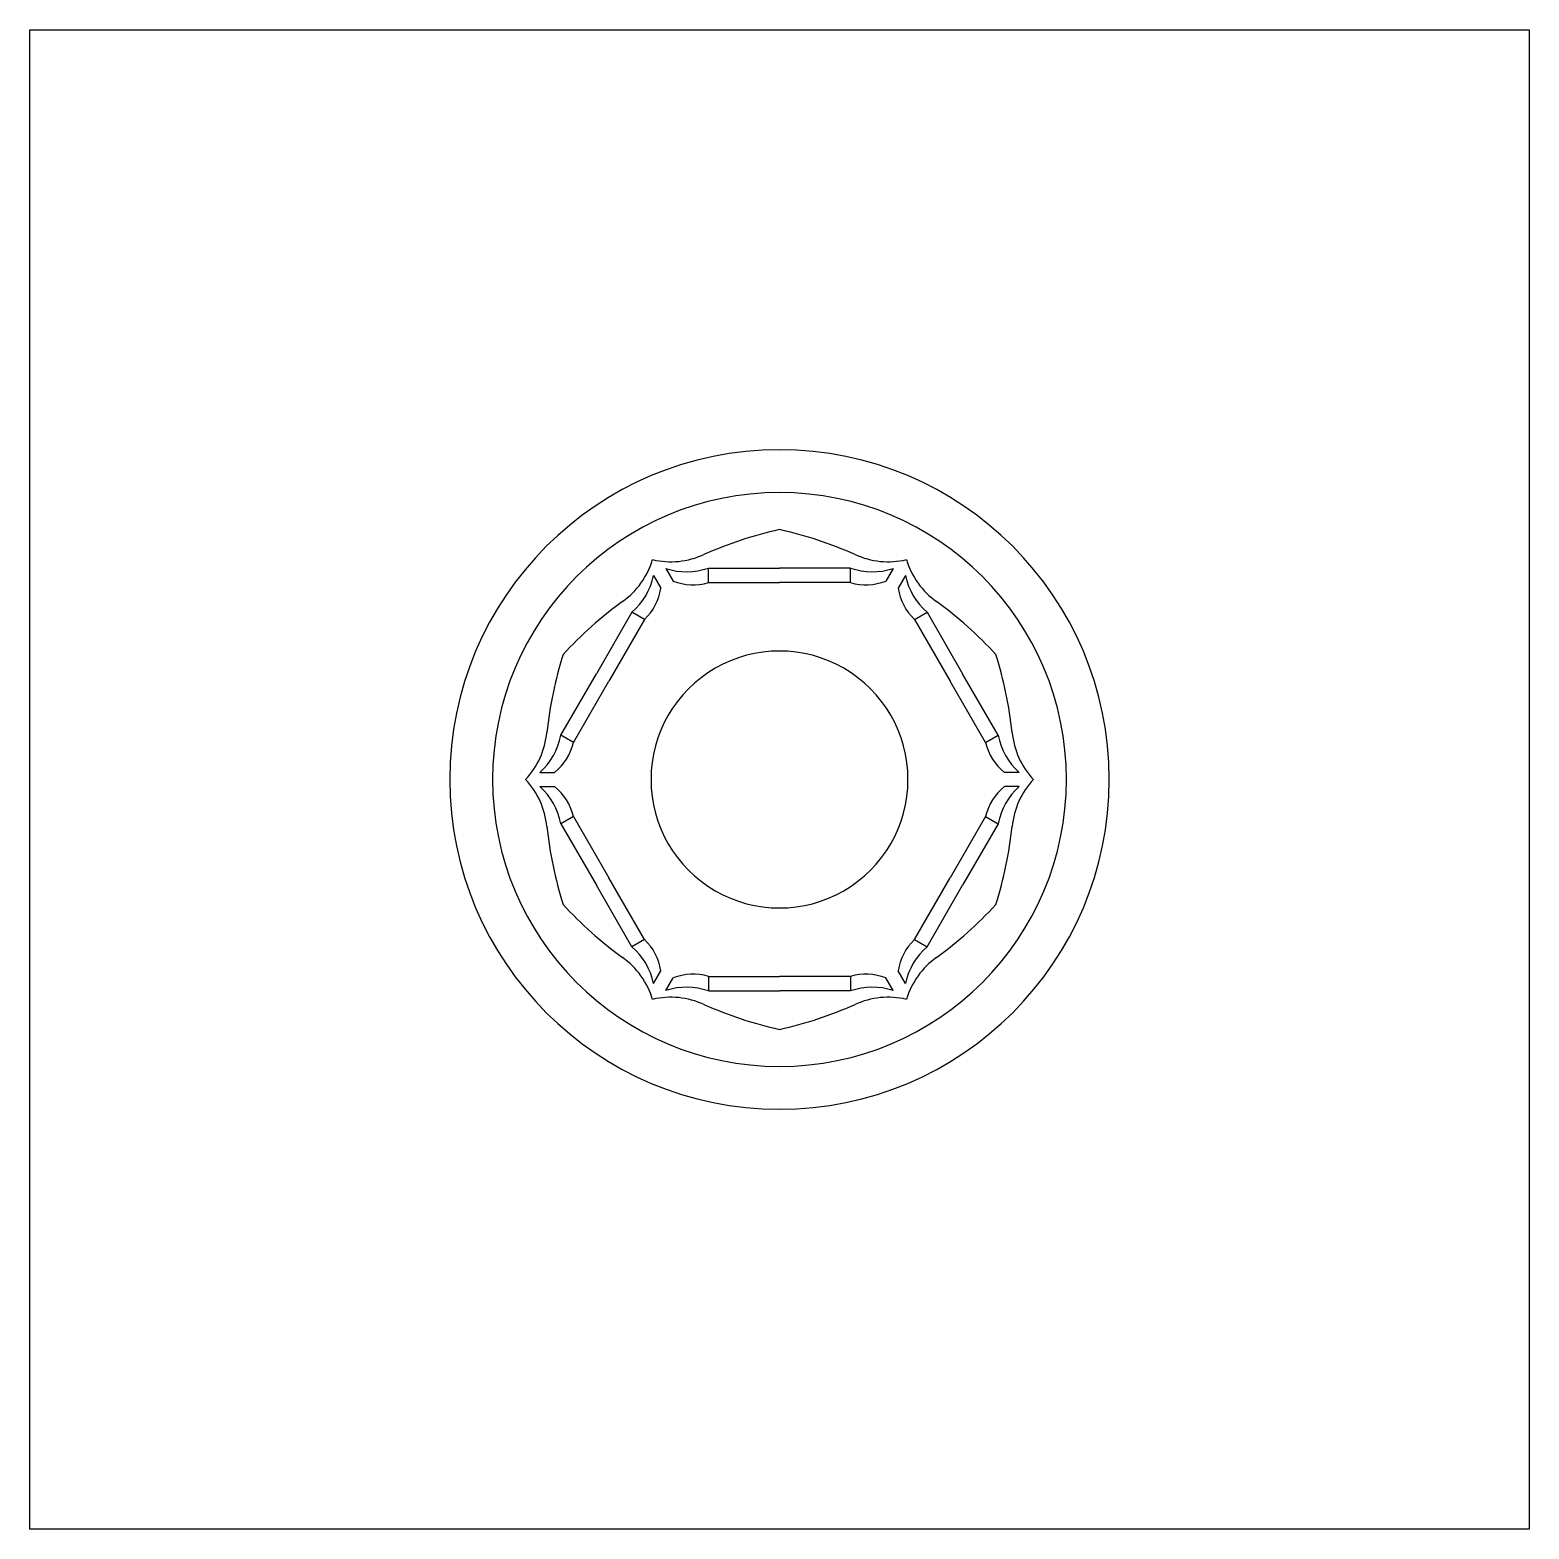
# Model space of a CAD drawing. Extents: x -52 to 52, y -52 to 52.
import ezdxf

# ---------------------------------------------------------------- set-up
doc = ezdxf.new("R2010")
doc.units = 0
doc.layers.add('default', color=7, linetype='CONTINUOUS')

msp = doc.modelspace()

# ---------------------------------------------------------------- linework, layer by layer
at = {"layer": 'default'}
for p, q in [((-52.5, -52.5), (-52.5, 52.5)), ((-52.5, 52.5), (52.5, 52.5)), ((52.5, 52.5), (52.5, -52.5)), ((-7.957298, 14.782444), (-7.446376, 13.897501)), ((-4.9742, 14.812567), (0, 14.812567)), ((-4.9742, 13.790724), (-4.9742, 14.812567)), ((4.9742, 14.812567), (0, 14.812567)), ((4.9742, 13.790724), (4.9742, 14.812567)), ((7.957298, 14.782444), (7.446376, 13.897501)), ((-8.823323, 14.282444), (-8.312401, 13.397501)), ((-4.9742, 13.790724), (0, 13.790724)), ((4.9742, 13.790724), (0, 13.790724)), ((8.823323, 14.282444), (8.312401, 13.397501)), ((-10.34096, 11.714067), (-12.82806, 7.406284)), ((-9.456017, 11.203145), (-10.34096, 11.714067)), ((9.456017, 11.203145), (10.34096, 11.714067)), ((10.34096, 11.714067), (12.82806, 7.406284)), ((-9.456017, 11.203145), (-11.943117, 6.895362)), ((9.456017, 11.203145), (11.943117, 6.895362)), ((-15.31516, 3.0985), (-12.82806, 7.406284)), ((15.31516, 3.0985), (12.82806, 7.406284)), ((-14.430217, 2.587578), (-11.943117, 6.895362)), ((14.430217, 2.587578), (11.943117, 6.895362)), ((-14.430217, 2.587578), (-15.31516, 3.0985)), ((14.430217, 2.587578), (15.31516, 3.0985)), ((-16.780621, 0.5), (-15.758777, 0.5)), ((16.780621, 0.5), (15.758777, 0.5)), ((-16.780621, -0.5), (-15.758777, -0.5)), ((16.780621, -0.5), (15.758777, -0.5)), ((-14.430217, -2.587578), (-15.31516, -3.0985)), ((-15.31516, -3.0985), (-12.82806, -7.406284)), ((-14.430217, -2.587578), (-11.943117, -6.895362)), ((14.430217, -2.587578), (11.943117, -6.895362)), ((15.31516, -3.0985), (12.82806, -7.406284)), ((14.430217, -2.587578), (15.31516, -3.0985)), ((-9.456017, -11.203145), (-11.943117, -6.895362)), ((9.456017, -11.203145), (11.943117, -6.895362)), ((-10.34096, -11.714067), (-12.82806, -7.406284)), ((10.34096, -11.714067), (12.82806, -7.406284)), ((-9.456017, -11.203145), (-10.34096, -11.714067)), ((9.456017, -11.203145), (10.34096, -11.714067)), ((-8.823323, -14.282444), (-8.312401, -13.397501)), ((8.823323, -14.282444), (8.312401, -13.397501)), ((-7.957298, -14.782444), (-7.446376, -13.897501)), ((-4.9742, -13.790724), (0, -13.790724)), ((-4.9742, -13.790724), (-4.9742, -14.812567)), ((4.9742, -13.790724), (0, -13.790724)), ((4.9742, -13.790724), (4.9742, -14.812567)), ((7.957298, -14.782444), (7.446376, -13.897501)), ((-4.9742, -14.812567), (0, -14.812567)), ((4.9742, -14.812567), (0, -14.812567)), ((52.5, -52.5), (-52.5, -52.5))]:
    msp.add_line(p, q, dxfattribs=at)
for centre, radius, start, end in [((0, 0), 23.1, 0, 180), ((0, 0), 20.1, 0, 180), ((6.017793, -9.73136), 27.888363, 102.461381, 113.926063), ((-6.017793, -9.73136), 27.888363, 66.073937, 77.538619), ((-7.621475, 20.846373), 5.59371, 256.889338, 294.604298), ((7.621475, 20.846373), 5.59371, 245.395702, 283.110662), ((-14.242751, 17.023577), 5.59371, 305.395702, 343.110662), ((-6.509847, 19.164537), 4.614959, 251.721073, 289.436032), ((6.509847, 19.164537), 4.614959, 250.563968, 288.278927), ((14.242751, 17.023577), 5.59371, 196.889338, 234.604298), ((-13.342052, 15.219961), 4.614959, 310.563968, 348.278927), ((-6.053973, 17.463192), 3.827915, 248.669348, 286.384308), ((6.053973, 17.463192), 3.827915, 253.615692, 291.330652), ((13.342052, 15.219961), 4.614959, 191.721073, 229.436032), ((-12.096582, 13.974491), 3.827915, 313.615692, 351.330652), ((12.096582, 13.974491), 3.827915, 188.669348, 226.384308), ((5.418708, -10.077242), 27.888363, 126.073937, 137.538619), ((-5.418708, -10.077242), 27.888363, 42.461381, 53.926063), ((11.436502, 0.345882), 27.888363, 162.461381, 173.926063), ((0, 0), 9, 60, 120), ((-11.436502, 0.345882), 27.888363, 6.073937, 17.538619), ((0, 0), 9, 120, 180), ((0, 0), 9, 0, 60), ((-21.864226, 3.822796), 5.59371, 316.889338, 354.604298), ((21.864226, 3.822796), 5.59371, 185.395702, 223.110662), ((-19.851899, 3.944575), 4.614959, 311.721073, 349.436032), ((-18.150555, 3.488702), 3.827915, 308.669348, 346.384308), ((18.150555, 3.488702), 3.827915, 193.615692, 231.330652), ((19.851899, 3.944575), 4.614959, 190.563968, 228.278927), ((0, 0), 23.1, 180, 0), ((0, 0), 20.1, 180, 0), ((0, 0), 9, 180, 240), ((0, 0), 9, 300, 0), ((-21.864226, -3.822796), 5.59371, 5.395702, 43.110662), ((-19.851899, -3.944575), 4.614959, 10.563968, 48.278927), ((-18.150555, -3.488702), 3.827915, 13.615692, 51.330652), ((18.150555, -3.488702), 3.827915, 128.669348, 166.384308), ((19.851899, -3.944575), 4.614959, 131.721073, 169.436032), ((21.864226, -3.822796), 5.59371, 136.889338, 174.604298), ((11.436502, -0.345882), 27.888363, 186.073937, 197.538619), ((-11.436502, -0.345882), 27.888363, 342.461381, 353.926063), ((0, 0), 9, 240, 300), ((5.418708, 10.077242), 27.888363, 222.461381, 233.926063), ((-5.418708, 10.077242), 27.888363, 306.073937, 317.538619), ((-12.096582, -13.974491), 3.827915, 8.669348, 46.384308), ((12.096582, -13.974491), 3.827915, 133.615692, 171.330652), ((-14.242751, -17.023577), 5.59371, 16.889338, 54.604298), ((-13.342052, -15.219961), 4.614959, 11.721073, 49.436032), ((13.342052, -15.219961), 4.614959, 130.563968, 168.278927), ((14.242751, -17.023577), 5.59371, 125.395702, 163.110662), ((-6.053973, -17.463192), 3.827915, 73.615692, 111.330652), ((6.053973, -17.463192), 3.827915, 68.669348, 106.384308), ((-6.509847, -19.164537), 4.614959, 70.563968, 108.278927), ((6.509847, -19.164537), 4.614959, 71.721073, 109.436032), ((-7.621475, -20.846373), 5.59371, 65.395702, 103.110662), ((7.621475, -20.846373), 5.59371, 76.889338, 114.604298), ((6.017793, 9.73136), 27.888363, 246.073937, 257.538619), ((-6.017793, 9.73136), 27.888363, 282.461381, 293.926063)]:
    msp.add_arc(centre, radius, start, end, dxfattribs=at)

doc.saveas('drawing.dxf')
